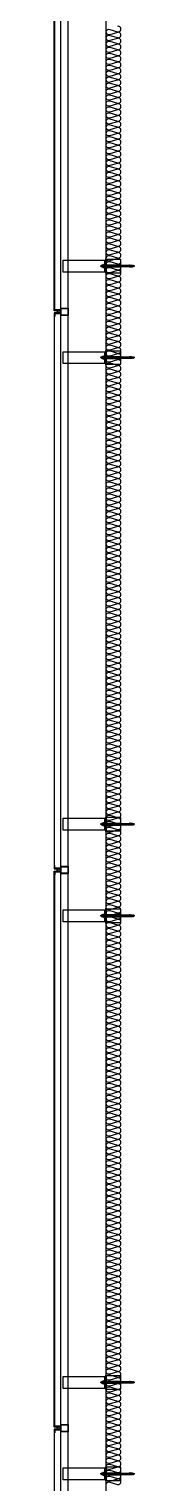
# Model space of a CAD drawing. Header units: millimetres. Extents: x 19868 to 801382, y -4805 to 85279.
# Drawn here: x 117288 to 117832, y 52311 to 62079 of the extents above; entities that cross this region are included whole.
import ezdxf

# ---------------------------------------------------------------- set-up
doc = ezdxf.new("R2010")
doc.units = ezdxf.units.MM
doc.header["$LTSCALE"] = 250
for name, color, linetype in [('A-ETC-8', 8, 'Continuous'), ('A-FIN', 6, 'Continuous'), ('ISL', 251, 'Continuous')]:
    doc.layers.add(name, color=color, linetype=linetype)

# ---------------------------------------------------------------- blocks, each defined once
blk = doc.blocks.new('A$C632c858f')
at = {"layer": 'A-ETC-8'}
blk.add_arc((-2.8, 0), 24, 341.82483, 18.17517, dxfattribs=at)
blk.add_ellipse((34, 0), major_axis=(7.59, 0), ratio=0.987937, dxfattribs=at)
blk = doc.blocks.new('A$Cae507117')
at = {"layer": 'A-ETC-8'}
for points in [[(-50, 0), (-50, -50), (0, -50), (0, 0)], [(-46.8, -3.2), (-46.8, -46.8), (-3.2, -46.8), (-3.2, -3.2)]]:
    blk.add_lwpolyline(points, close=True, dxfattribs=at)
blk = doc.blocks.new('너트 M12')
for p, q in [((-9, 0), (9, 0)), ((-9.5, -9), (-9.5, -0.5)), ((9, -9.5), (-9, -9.5)), ((0, -8.3), (0, -1.2)), ((9.5, -0.5), (9.5, -9))]:
    blk.add_line(p, q)
for centre, start, end in [((-9, -0.5), 90, 180), ((-9, -9), 180, 270), ((9, -0.5), 0, 90), ((9, -9), 270, 0)]:
    blk.add_arc(centre, 0.5, start, end)
at = {"extrusion": (0, 0, -1)}
for centre, major_axis, ratio, start_param, end_param in [((-4.8, -0.9), (-4.75, 0.31), 0.185359, -0.024388, 3.141593), ((4.8, -0.9), (4.75, 0.31), 0.185108, 3.141593, 6.30754), ((-4.8, -8.6), (4.75, 0.31), 0.187111, 0, 3.166211), ((4.8, -8.6), (-4.75, 0.31), 0.185991, 3.117121, 6.283185)]:
    blk.add_ellipse(centre, major_axis=major_axis, ratio=ratio, start_param=start_param, end_param=end_param, dxfattribs=at)
blk = doc.blocks.new('A$C5ebcaad0')
at = {"layer": 'A-ETC-8'}
for p, q in [((-449, -225), (-214, -225)), ((-439, -220.5), (-439, -229.5)), ((-437, -219), (-437.5, -219)), ((-437.5, -231), (-437, -231)), ((-426, -220.5), (-437, -219)), ((-437, -231), (-426, -229.5)), ((-431.6, -219.7), (-431.6, -221.5)), ((-431.6, -228.5), (-431.6, -230.2)), ((-431.1, -222.3), (-429.3, -223.5)), ((-431.1, -227.7), (-429.3, -226.5)), ((-415.6, -218.7), (-430.6, -218.7)), ((-430.6, -231.2), (-415.6, -231.2)), ((-421.1, -224), (-427.7, -224)), ((-421.1, -226), (-427.7, -226)), ((-426, -220.5), (-412, -220.5)), ((-426, -229.5), (-412, -229.5)), ((-420.6, -223.5), (-420.6, -223)), ((-420.6, -227), (-420.6, -226.5)), ((-416.6, -227), (-416.6, -223)), ((-415.6, -218.7), (-412.6, -218.7)), ((-415.6, -231.2), (-412.6, -231.2)), ((-412.6, -218.7), (-412.6, -231.2)), ((-412, -231), (-412, -219)), ((-409, -219), (-412, -219)), ((-412, -231), (-409, -231)), ((-409, -231), (-409, -219)), ((-355, -219), (-409, -219)), ((-409, -231), (-355, -231)), ((-355, -219), (-245.5, -219)), ((-245.5, -231), (-355, -231)), ((-234.2, -229.5), (-224, -229.5)), ((-234, -219), (-225.5, -219)), ((-234, -220.5), (-224, -220.5)), ((-234, -231), (-225.5, -231)), ((-225.5, -231), (-225.5, -219)), ((-224, -220.5), (-225.5, -219)), ((-224, -229.5), (-225.5, -231)), ((-224, -229.5), (-224, -220.5))]:
    blk.add_line(p, q, dxfattribs=at)
for points in [[(-255, -180.5), (-255, -269.5), (-355, -269.5), (-355, -180.5)], [(33.5, -185), (-251.5, -185), (-251.5, -265), (33.5, -265)], [(-251.5, -265), (-245.5, -265), (-245.5, -185), (-251.5, -185)], [(-245.5, -210), (-245.5, -240), (-243.5, -240), (-243.5, -210)]]:
    blk.add_lwpolyline(points, close=True, dxfattribs=at)
blk.add_lwpolyline([(-251.5, -177.5), (-251.5, -272.5, -0.414214), (-252.5, -273.5), (-255, -273.5), (-255, -176.5), (-252.5, -176.5, -0.414214)], format="xyb", close=True, dxfattribs=at)
for centre, radius, start, end in [((-437.5, -220.5), 1.5, 90, 180), ((-437.5, -229.5), 1.5, 180, 270), ((-430.6, -219.7), 1, 90, 180), ((-430.6, -221.5), 1, 180, 236.30993), ((-430.6, -228.5), 1, 123.69007, 180), ((-430.6, -230.2), 1, 180, 270), ((-427.7, -221), 3, 236.30993, 270), ((-427.7, -229), 3, 90, 123.69007), ((-421.1, -223.5), 0.5, 270, 0), ((-421.1, -226.5), 0.5, 0, 90), ((-418.6, -223), 2, 90, 180), ((-418.6, -227), 2, 180, 270), ((-418.6, -223), 2, 0, 90), ((-418.6, -227), 2, 270, 0)]:
    blk.add_arc(centre, radius, start, end, dxfattribs=at)
at = {"layer": 'A-ETC-8', "xscale": -1, "rotation": 90}
blk.add_blockref('너트 M12', (-243.5, -225), dxfattribs=at)

msp = doc.modelspace()

# ---------------------------------------------------------------- linework, layer by layer
at = {"layer": 'A-ETC-8'}
for p, q in [((117333.2, 51528.9, 0), (117333.2, 76146.7)), ((117383.2, 51528.9, 0), (117383.2, 76146.7))]:
    msp.add_line(p, q, dxfattribs=at)
for points in [[(117296.2, 60190.4), (117331.2, 60190.4), (117331.2, 60179.4), (117333.2, 60179.4), (117333.2, 60192.4), (117297.9, 60192.4, 0.226541), (117294.2, 60196.1), (117294.2, 60210.8), (117292.2, 60210.8), (117292.2, 60194.4, -0.414214)], [(117296.2, 60167.4), (117331.2, 60167.4), (117331.2, 60178.4), (117333.2, 60178.4), (117333.2, 60165.4), (117297.9, 60165.4, -0.226541), (117294.2, 60161.8), (117294.2, 60147.1), (117292.2, 60147.1), (117292.2, 60163.4, 0.414214)], [(117296.2, 56440.4), (117331.2, 56440.4), (117331.2, 56429.4), (117333.2, 56429.4), (117333.2, 56442.4), (117297.9, 56442.4, 0.226541), (117294.2, 56446.1), (117294.2, 56460.8), (117292.2, 56460.8), (117292.2, 56444.4, -0.414214)], [(117296.2, 56417.4), (117331.2, 56417.4), (117331.2, 56428.4), (117333.2, 56428.4), (117333.2, 56415.4), (117297.9, 56415.4, -0.226541), (117294.2, 56411.8), (117294.2, 56397.1), (117292.2, 56397.1), (117292.2, 56413.4, 0.414214)], [(117296.2, 52690.4), (117331.2, 52690.4), (117331.2, 52679.4), (117333.2, 52679.4), (117333.2, 52692.4), (117297.9, 52692.4, 0.226541), (117294.2, 52696.1), (117294.2, 52710.8), (117292.2, 52710.8), (117292.2, 52694.4, -0.414214)], [(117296.2, 52667.4), (117331.2, 52667.4), (117331.2, 52678.4), (117333.2, 52678.4), (117333.2, 52665.4), (117297.9, 52665.4, -0.226541), (117294.2, 52661.8), (117294.2, 52647.1), (117292.2, 52647.1), (117292.2, 52663.4, 0.414214)]]:
    msp.add_lwpolyline(points, format="xyb", close=True, dxfattribs=at)
at = {"layer": 'A-FIN'}
for points in [[(117329.2, 60190.4), (117329.2, 60186.4), (117288.2, 60186.4), (117288.2, 63671.4), (117329.2, 63671.4), (117329.2, 63667.4), (117292.2, 63667.4), (117292.2, 60190.4), (117329.2, 60190.4)], [(117329.2, 60167.4), (117329.2, 60171.4), (117288.2, 60171.4), (117288.2, 56436.4), (117329.2, 56436.4), (117329.2, 56440.4), (117292.2, 56440.4), (117292.2, 60167.4), (117329.2, 60167.4)], [(117329.2, 52690.4), (117329.2, 52686.4), (117288.2, 52686.4), (117288.2, 56421.4), (117329.2, 56421.4), (117329.2, 56417.4), (117292.2, 56417.4), (117292.2, 52690.4), (117329.2, 52690.4)], [(117329.2, 52667.4), (117329.2, 52671.4), (117288.2, 52671.4), (117288.2, 51513.9), (117329.2, 51513.9), (117329.2, 51517.9), (117292.2, 51517.9), (117292.2, 52667.4), (117329.2, 52667.4)]]:
    msp.add_lwpolyline(points, close=True, dxfattribs=at)
at = {"layer": 'ISL'}
msp.add_lwpolyline([(117638.2, 51518.9), (117638.2, 76128.9), (117738.2, 76128.9)], dxfattribs=at)
msp.add_lwpolyline([(117638.2, 52299, -0.509267), (117662.4, 52316.6), (117714, 52301.3, 1.372593), (117714, 52336.6), (117662.4, 52321.3, -0.509267), (117638.2, 52339, -0.509267), (117662.4, 52356.6), (117714, 52341.3, 1.372593), (117714, 52376.6), (117662.4, 52361.3, -0.509267), (117638.2, 52379, -0.509267), (117662.4, 52396.6), (117714, 52381.3, 1.372593), (117714, 52416.6), (117662.4, 52401.3, -0.509267), (117638.2, 52419, -0.509267), (117662.4, 52436.6), (117714, 52421.3, 1.372593), (117714, 52456.6), (117662.4, 52441.3, -0.509267), (117638.2, 52459, -0.509267), (117662.4, 52476.6), (117714, 52461.3, 1.372593), (117714, 52496.6), (117662.4, 52481.3, -0.509267), (117638.2, 52499, -0.509267), (117662.4, 52516.6), (117714, 52501.3, 1.372593), (117714, 52536.6), (117662.4, 52521.3, -0.509267), (117638.2, 52539, -0.509267), (117662.4, 52556.6), (117714, 52541.3, 1.372593), (117714, 52576.6), (117662.4, 52561.3, -0.509267), (117638.2, 52579, -0.509267), (117662.4, 52596.6), (117714, 52581.3, 1.372593), (117714, 52616.6), (117662.4, 52601.3, -0.509267), (117638.2, 52619, -0.509267), (117662.4, 52636.6), (117714, 52621.3, 1.372593), (117714, 52656.6), (117662.4, 52641.3, -0.509267), (117638.2, 52659, -0.509267), (117662.4, 52676.6), (117714, 52661.3, 1.372593), (117714, 52696.6), (117662.4, 52681.3, -0.509267), (117638.2, 52699, -0.509267), (117662.4, 52716.6), (117714, 52701.3, 1.372593), (117714, 52736.6), (117662.4, 52721.3, -0.509267), (117638.2, 52739, -0.509267), (117662.4, 52756.6), (117714, 52741.3, 1.372593), (117714, 52776.6), (117662.4, 52761.3, -0.509267), (117638.2, 52779, -0.509267), (117662.4, 52796.6), (117714, 52781.3, 1.372593), (117714, 52816.6), (117662.4, 52801.3, -0.509267), (117638.2, 52819, -0.509267), (117662.4, 52836.6), (117714, 52821.3, 1.372593), (117714, 52856.6), (117662.4, 52841.3, -0.509267), (117638.2, 52859, -0.509267), (117662.4, 52876.6), (117714, 52861.3, 1.372593), (117714, 52896.6), (117662.4, 52881.3, -0.509267), (117638.2, 52899, -0.509267), (117662.4, 52916.6), (117714, 52901.3, 1.372593), (117714, 52936.6), (117662.4, 52921.3, -0.509267), (117638.2, 52939, -0.509267), (117662.4, 52956.6), (117714, 52941.3, 1.372593), (117714, 52976.6), (117662.4, 52961.3, -0.509267), (117638.2, 52979, -0.509267), (117662.4, 52996.6), (117714, 52981.3, 1.372593), (117714, 53016.6), (117662.4, 53001.3, -0.509267), (117638.2, 53019, -0.509267), (117662.4, 53036.6), (117714, 53021.3, 1.372593), (117714, 53056.6), (117662.4, 53041.3, -0.509267), (117638.2, 53059, -0.509267), (117662.4, 53076.6), (117714, 53061.3, 1.372593), (117714, 53096.6), (117662.4, 53081.3, -0.509267), (117638.2, 53099, -0.509267), (117662.4, 53116.6), (117714, 53101.3, 1.372593), (117714, 53136.6), (117662.4, 53121.3, -0.509267), (117638.2, 53139, -0.509267), (117662.4, 53156.6), (117714, 53141.3, 1.372593), (117714, 53176.6), (117662.4, 53161.3, -0.509267), (117638.2, 53179, -0.509267), (117662.4, 53196.6), (117714, 53181.3, 1.372593), (117714, 53216.6), (117662.4, 53201.3, -0.509267), (117638.2, 53219, -0.509267), (117662.4, 53236.6), (117714, 53221.3, 1.372593), (117714, 53256.6), (117662.4, 53241.3, -0.509267), (117638.2, 53259, -0.509267), (117662.4, 53276.6), (117714, 53261.3, 1.372593), (117714, 53296.6), (117662.4, 53281.3, -0.509267), (117638.2, 53299, -0.509267), (117662.4, 53316.6), (117714, 53301.3, 1.372593), (117714, 53336.6), (117662.4, 53321.3, -0.509267), (117638.2, 53339, -0.509267), (117662.4, 53356.6), (117714, 53341.3, 1.372593), (117714, 53376.6), (117662.4, 53361.3, -0.509267), (117638.2, 53379, -0.509267), (117662.4, 53396.6), (117714, 53381.3, 1.372593), (117714, 53416.6), (117662.4, 53401.3, -0.509267), (117638.2, 53419, -0.509267), (117662.4, 53436.6), (117714, 53421.3, 1.372593), (117714, 53456.6), (117662.4, 53441.3, -0.509267), (117638.2, 53459, -0.509267), (117662.4, 53476.6), (117714, 53461.3, 1.372593), (117714, 53496.6), (117662.4, 53481.3, -0.509267), (117638.2, 53499, -0.509267), (117662.4, 53516.6), (117714, 53501.3, 1.372593), (117714, 53536.6), (117662.4, 53521.3, -0.509267), (117638.2, 53539, -0.509267), (117662.4, 53556.6), (117714, 53541.3, 1.372593), (117714, 53576.6), (117662.4, 53561.3, -0.509267), (117638.2, 53579, -0.509267), (117662.4, 53596.6), (117714, 53581.3, 1.372593), (117714, 53616.6), (117662.4, 53601.3, -0.509267), (117638.2, 53619, -0.509267), (117662.4, 53636.6), (117714, 53621.3, 1.372593), (117714, 53656.6), (117662.4, 53641.3, -0.509267), (117638.2, 53659, -0.509267), (117662.4, 53676.6), (117714, 53661.3, 1.372593), (117714, 53696.6), (117662.4, 53681.3, -0.509267), (117638.2, 53699, -0.509267), (117662.4, 53716.6), (117714, 53701.3, 1.372593), (117714, 53736.6), (117662.4, 53721.3, -0.509267), (117638.2, 53739, -0.509267), (117662.4, 53756.6), (117714, 53741.3, 1.372593), (117714, 53776.6), (117662.4, 53761.3, -0.509267), (117638.2, 53779, -0.509267), (117662.4, 53796.6), (117714, 53781.3, 1.372593), (117714, 53816.6), (117662.4, 53801.3, -0.509267), (117638.2, 53819, -0.509267), (117662.4, 53836.6), (117714, 53821.3, 1.372593), (117714, 53856.6), (117662.4, 53841.3, -0.509267), (117638.2, 53859, -0.509267), (117662.4, 53876.6), (117714, 53861.3, 1.372593), (117714, 53896.6), (117662.4, 53881.3, -0.509267), (117638.2, 53899, -0.509267), (117662.4, 53916.6), (117714, 53901.3, 1.372593), (117714, 53936.6), (117662.4, 53921.3, -0.509267), (117638.2, 53939, -0.509267), (117662.4, 53956.6), (117714, 53941.3, 1.372593), (117714, 53976.6), (117662.4, 53961.3, -0.509267), (117638.2, 53979, -0.509267), (117662.4, 53996.6), (117714, 53981.3, 1.372593), (117714, 54016.6), (117662.4, 54001.3, -0.509267), (117638.2, 54019, -0.509267), (117662.4, 54036.6), (117714, 54021.3, 1.372593), (117714, 54056.6), (117662.4, 54041.3, -0.509267), (117638.2, 54059, -0.509267), (117662.4, 54076.6), (117714, 54061.3, 1.372593), (117714, 54096.6), (117662.4, 54081.3, -0.509267), (117638.2, 54099, -0.509267), (117662.4, 54116.6), (117714, 54101.3, 1.372593), (117714, 54136.6), (117662.4, 54121.3, -0.509267), (117638.2, 54139, -0.509267), (117662.4, 54156.6), (117714, 54141.3, 1.372593), (117714, 54176.6), (117662.4, 54161.3, -0.509267), (117638.2, 54179, -0.509267), (117662.4, 54196.6), (117714, 54181.3, 1.372593), (117714, 54216.6), (117662.4, 54201.3, -0.509267), (117638.2, 54219, -0.509267), (117662.4, 54236.6), (117714, 54221.3, 1.372593), (117714, 54256.6), (117662.4, 54241.3, -0.509267), (117638.2, 54259, -0.509267), (117662.4, 54276.6), (117714, 54261.3, 1.372593), (117714, 54296.6), (117662.4, 54281.3, -0.509267), (117638.2, 54299, -0.509267), (117662.4, 54316.6), (117714, 54301.3, 1.372593), (117714, 54336.6), (117662.4, 54321.3, -0.509267), (117638.2, 54339, -0.509267), (117662.4, 54356.6), (117714, 54341.3, 1.372593), (117714, 54376.6), (117662.4, 54361.3, -0.509267), (117638.2, 54379, -0.509267), (117662.4, 54396.6), (117714, 54381.3, 1.372593), (117714, 54416.6), (117662.4, 54401.3, -0.509267), (117638.2, 54419, -0.509267), (117662.4, 54436.6), (117714, 54421.3, 1.372593), (117714, 54456.6), (117662.4, 54441.3, -0.509267), (117638.2, 54459, -0.509267), (117662.4, 54476.6), (117714, 54461.3, 1.372593), (117714, 54496.6), (117662.4, 54481.3, -0.509267), (117638.2, 54499, -0.509267), (117662.4, 54516.6), (117714, 54501.3, 1.372593), (117714, 54536.6), (117662.4, 54521.3, -0.509267), (117638.2, 54539, -0.509267), (117662.4, 54556.6), (117714, 54541.3, 1.372593), (117714, 54576.6), (117662.4, 54561.3, -0.509267), (117638.2, 54579, -0.509267), (117662.4, 54596.6), (117714, 54581.3, 1.372593), (117714, 54616.6), (117662.4, 54601.3, -0.509267), (117638.2, 54619, -0.509267), (117662.4, 54636.6), (117714, 54621.3, 1.372593), (117714, 54656.6), (117662.4, 54641.3, -0.509267), (117638.2, 54659, -0.509267), (117662.4, 54676.6), (117714, 54661.3, 1.372593), (117714, 54696.6), (117662.4, 54681.3, -0.509267), (117638.2, 54699, -0.509267), (117662.4, 54716.6), (117714, 54701.3, 1.372593), (117714, 54736.6), (117662.4, 54721.3, -0.509267), (117638.2, 54739, -0.509267), (117662.4, 54756.6), (117714, 54741.3, 1.372593), (117714, 54776.6), (117662.4, 54761.3, -0.509267), (117638.2, 54779, -0.509267), (117662.4, 54796.6), (117714, 54781.3, 1.372593), (117714, 54816.6), (117662.4, 54801.3, -0.509267), (117638.2, 54819, -0.509267), (117662.4, 54836.6), (117714, 54821.3, 1.372593), (117714, 54856.6), (117662.4, 54841.3, -0.509267), (117638.2, 54859, -0.509267), (117662.4, 54876.6), (117714, 54861.3, 1.372593), (117714, 54896.6), (117662.4, 54881.3, -0.509267), (117638.2, 54899, -0.509267), (117662.4, 54916.6), (117714, 54901.3, 1.372593), (117714, 54936.6), (117662.4, 54921.3, -0.509267), (117638.2, 54939, -0.509267), (117662.4, 54956.6), (117714, 54941.3, 1.372593), (117714, 54976.6), (117662.4, 54961.3, -0.509267), (117638.2, 54979, -0.509267), (117662.4, 54996.6), (117714, 54981.3, 1.372593), (117714, 55016.6), (117662.4, 55001.3, -0.509267), (117638.2, 55019, -0.509267), (117662.4, 55036.6), (117714, 55021.3, 1.372593), (117714, 55056.6), (117662.4, 55041.3, -0.509267), (117638.2, 55059, -0.509267), (117662.4, 55076.6), (117714, 55061.3, 1.372593), (117714, 55096.6), (117662.4, 55081.3, -0.509267), (117638.2, 55099, -0.509267), (117662.4, 55116.6), (117714, 55101.3, 1.372593), (117714, 55136.6), (117662.4, 55121.3, -0.509267), (117638.2, 55139, -0.509267), (117662.4, 55156.6), (117714, 55141.3, 1.372593), (117714, 55176.6), (117662.4, 55161.3, -0.509267), (117638.2, 55179, -0.509267), (117662.4, 55196.6), (117714, 55181.3, 1.372593), (117714, 55216.6), (117662.4, 55201.3, -0.509267), (117638.2, 55219, -0.509267), (117662.4, 55236.6), (117714, 55221.3, 1.372593), (117714, 55256.6), (117662.4, 55241.3, -0.509267), (117638.2, 55259, -0.509267), (117662.4, 55276.6), (117714, 55261.3, 1.372593), (117714, 55296.6), (117662.4, 55281.3, -0.509267), (117638.2, 55299, -0.509267), (117662.4, 55316.6), (117714, 55301.3, 1.372593), (117714, 55336.6), (117662.4, 55321.3, -0.509267), (117638.2, 55339, -0.509267), (117662.4, 55356.6), (117714, 55341.3, 1.372593), (117714, 55376.6), (117662.4, 55361.3, -0.509267), (117638.2, 55379, -0.509267), (117662.4, 55396.6), (117714, 55381.3, 1.372593), (117714, 55416.6), (117662.4, 55401.3, -0.509267), (117638.2, 55419, -0.509267), (117662.4, 55436.6), (117714, 55421.3, 1.372593), (117714, 55456.6), (117662.4, 55441.3, -0.509267), (117638.2, 55459, -0.509267), (117662.4, 55476.6), (117714, 55461.3, 1.372593), (117714, 55496.6), (117662.4, 55481.3, -0.509267), (117638.2, 55499, -0.509267), (117662.4, 55516.6), (117714, 55501.3, 1.372593), (117714, 55536.6), (117662.4, 55521.3, -0.509267), (117638.2, 55539, -0.509267), (117662.4, 55556.6), (117714, 55541.3, 1.372593), (117714, 55576.6), (117662.4, 55561.3, -0.509267), (117638.2, 55579, -0.509267), (117662.4, 55596.6), (117714, 55581.3, 1.372593), (117714, 55616.6), (117662.4, 55601.3, -0.509267), (117638.2, 55619, -0.509267), (117662.4, 55636.6), (117714, 55621.3, 1.372593), (117714, 55656.6), (117662.4, 55641.3, -0.509267), (117638.2, 55659, -0.509267), (117662.4, 55676.6), (117714, 55661.3, 1.372593), (117714, 55696.6), (117662.4, 55681.3, -0.509267), (117638.2, 55699, -0.509267), (117662.4, 55716.6), (117714, 55701.3, 1.372593), (117714, 55736.6), (117662.4, 55721.3, -0.509267), (117638.2, 55739, -0.509267), (117662.4, 55756.6), (117714, 55741.3, 1.372593), (117714, 55776.6), (117662.4, 55761.3, -0.509267), (117638.2, 55779, -0.509267), (117662.4, 55796.6), (117714, 55781.3, 1.372593), (117714, 55816.6), (117662.4, 55801.3, -0.509267), (117638.2, 55819, -0.509267), (117662.4, 55836.6), (117714, 55821.3, 1.372593), (117714, 55856.6), (117662.4, 55841.3, -0.509267), (117638.2, 55859, -0.509267), (117662.4, 55876.6), (117714, 55861.3, 1.372593), (117714, 55896.6), (117662.4, 55881.3, -0.509267), (117638.2, 55899, -0.509267), (117662.4, 55916.6), (117714, 55901.3, 1.372593), (117714, 55936.6), (117662.4, 55921.3, -0.509267), (117638.2, 55939, -0.509267), (117662.4, 55956.6), (117714, 55941.3, 1.372593), (117714, 55976.6), (117662.4, 55961.3, -0.509267), (117638.2, 55979, -0.509267), (117662.4, 55996.6), (117714, 55981.3, 1.372593), (117714, 56016.6), (117662.4, 56001.3, -0.509267), (117638.2, 56019, -0.509267), (117662.4, 56036.6), (117714, 56021.3, 1.372593), (117714, 56056.6), (117662.4, 56041.3, -0.509267), (117638.2, 56059, -0.509267), (117662.4, 56076.6), (117714, 56061.3, 1.372593), (117714, 56096.6), (117662.4, 56081.3, -0.509267), (117638.2, 56099, -0.509267), (117662.4, 56116.6), (117714, 56101.3, 1.372593), (117714, 56136.6), (117662.4, 56121.3, -0.509267), (117638.2, 56139, -0.509267), (117662.4, 56156.6), (117714, 56141.3, 1.372593), (117714, 56176.6), (117662.4, 56161.3, -0.509267), (117638.2, 56179, -0.509267), (117662.4, 56196.6), (117714, 56181.3, 1.372593), (117714, 56216.6), (117662.4, 56201.3, -0.509267), (117638.2, 56219, -0.509267), (117662.4, 56236.6), (117714, 56221.3, 1.372593), (117714, 56256.6), (117662.4, 56241.3, -0.509267), (117638.2, 56259, -0.509267), (117662.4, 56276.6), (117714, 56261.3, 1.372593), (117714, 56296.6), (117662.4, 56281.3, -0.509267), (117638.2, 56299, -0.509267), (117662.4, 56316.6), (117714, 56301.3, 1.372593), (117714, 56336.6), (117662.4, 56321.3, -0.509267), (117638.2, 56339, -0.509267), (117662.4, 56356.6), (117714, 56341.3, 1.372593), (117714, 56376.6), (117662.4, 56361.3, -0.509267), (117638.2, 56379, -0.509267), (117662.4, 56396.6), (117714, 56381.3, 1.372593), (117714, 56416.6), (117662.4, 56401.3, -0.509267), (117638.2, 56419, -0.509267), (117662.4, 56436.6), (117714, 56421.3, 1.372593), (117714, 56456.6), (117662.4, 56441.3, -0.509267), (117638.2, 56459, -0.509267), (117662.4, 56476.6), (117714, 56461.3, 1.372593), (117714, 56496.6), (117662.4, 56481.3, -0.509267), (117638.2, 56499, -0.509267), (117662.4, 56516.6), (117714, 56501.3, 1.372593), (117714, 56536.6), (117662.4, 56521.3, -0.509267), (117638.2, 56539, -0.509267), (117662.4, 56556.6), (117714, 56541.3, 1.372593), (117714, 56576.6), (117662.4, 56561.3, -0.509267), (117638.2, 56579, -0.509267), (117662.4, 56596.6), (117714, 56581.3, 1.372593), (117714, 56616.6), (117662.4, 56601.3, -0.509267), (117638.2, 56619, -0.509267), (117662.4, 56636.6), (117714, 56621.3, 1.372593), (117714, 56656.6), (117662.4, 56641.3, -0.509267), (117638.2, 56659, -0.509267), (117662.4, 56676.6), (117714, 56661.3, 1.372593), (117714, 56696.6), (117662.4, 56681.3, -0.509267), (117638.2, 56699, -0.509267), (117662.4, 56716.6), (117714, 56701.3, 1.372593), (117714, 56736.6), (117662.4, 56721.3, -0.509267), (117638.2, 56739, -0.509267), (117662.4, 56756.6), (117714, 56741.3, 1.372593), (117714, 56776.6), (117662.4, 56761.3, -0.509267), (117638.2, 56779, -0.509267), (117662.4, 56796.6), (117714, 56781.3, 1.372593), (117714, 56816.6), (117662.4, 56801.3, -0.509267), (117638.2, 56819, -0.509267), (117662.4, 56836.6), (117714, 56821.3, 1.372593), (117714, 56856.6), (117662.4, 56841.3, -0.509267), (117638.2, 56859, -0.509267), (117662.4, 56876.6), (117714, 56861.3, 1.372593), (117714, 56896.6), (117662.4, 56881.3, -0.509267), (117638.2, 56899, -0.509267), (117662.4, 56916.6), (117714, 56901.3, 1.372593), (117714, 56936.6), (117662.4, 56921.3, -0.509267), (117638.2, 56939, -0.509267), (117662.4, 56956.6), (117714, 56941.3, 1.372593), (117714, 56976.6), (117662.4, 56961.3, -0.509267), (117638.2, 56979, -0.509267), (117662.4, 56996.6), (117714, 56981.3, 1.372593), (117714, 57016.6), (117662.4, 57001.3, -0.509267), (117638.2, 57019, -0.509267), (117662.4, 57036.6), (117714, 57021.3, 1.372593), (117714, 57056.6), (117662.4, 57041.3, -0.509267), (117638.2, 57059, -0.509267), (117662.4, 57076.6), (117714, 57061.3, 1.372593), (117714, 57096.6), (117662.4, 57081.3, -0.509267), (117638.2, 57099, -0.509267), (117662.4, 57116.6), (117714, 57101.3, 1.372593), (117714, 57136.6), (117662.4, 57121.3, -0.509267), (117638.2, 57139, -0.509267), (117662.4, 57156.6), (117714, 57141.3, 1.372593), (117714, 57176.6), (117662.4, 57161.3, -0.509267), (117638.2, 57179, -0.509267), (117662.4, 57196.6), (117714, 57181.3, 1.372593), (117714, 57216.6), (117662.4, 57201.3, -0.509267), (117638.2, 57219, -0.509267), (117662.4, 57236.6), (117714, 57221.3, 1.372593), (117714, 57256.6), (117662.4, 57241.3, -0.509267), (117638.2, 57259, -0.509267), (117662.4, 57276.6), (117714, 57261.3, 1.372593), (117714, 57296.6), (117662.4, 57281.3, -0.509267), (117638.2, 57299, -0.509267), (117662.4, 57316.6), (117714, 57301.3, 1.372593), (117714, 57336.6), (117662.4, 57321.3, -0.509267), (117638.2, 57339, -0.509267), (117662.4, 57356.6), (117714, 57341.3, 1.372593), (117714, 57376.6), (117662.4, 57361.3, -0.509267), (117638.2, 57379, -0.509267), (117662.4, 57396.6), (117714, 57381.3, 1.372593), (117714, 57416.6), (117662.4, 57401.3, -0.509267), (117638.2, 57419, -0.509267), (117662.4, 57436.6), (117714, 57421.3, 1.372593), (117714, 57456.6), (117662.4, 57441.3, -0.509267), (117638.2, 57459, -0.509267), (117662.4, 57476.6), (117714, 57461.3, 1.372593), (117714, 57496.6), (117662.4, 57481.3, -0.509267), (117638.2, 57499, -0.509267), (117662.4, 57516.6), (117714, 57501.3, 1.372593), (117714, 57536.6), (117662.4, 57521.3, -0.509267), (117638.2, 57539, -0.509267), (117662.4, 57556.6), (117714, 57541.3, 1.372593), (117714, 57576.6), (117662.4, 57561.3, -0.509267), (117638.2, 57579, -0.509267), (117662.4, 57596.6), (117714, 57581.3, 1.372593), (117714, 57616.6), (117662.4, 57601.3, -0.509267), (117638.2, 57619, -0.509267), (117662.4, 57636.6), (117714, 57621.3, 1.372593), (117714, 57656.6), (117662.4, 57641.3, -0.509267), (117638.2, 57659, -0.509267), (117662.4, 57676.6), (117714, 57661.3, 1.372593), (117714, 57696.6), (117662.4, 57681.3, -0.509267), (117638.2, 57699, -0.509267), (117662.4, 57716.6), (117714, 57701.3, 1.372593), (117714, 57736.6), (117662.4, 57721.3, -0.509267), (117638.2, 57739, -0.509267), (117662.4, 57756.6), (117714, 57741.3, 1.372593), (117714, 57776.6), (117662.4, 57761.3, -0.509267), (117638.2, 57779, -0.509267), (117662.4, 57796.6), (117714, 57781.3, 1.372593), (117714, 57816.6), (117662.4, 57801.3, -0.509267), (117638.2, 57819, -0.509267), (117662.4, 57836.6), (117714, 57821.3, 1.372593), (117714, 57856.6), (117662.4, 57841.3, -0.509267), (117638.2, 57859, -0.509267), (117662.4, 57876.6), (117714, 57861.3, 1.372593), (117714, 57896.6), (117662.4, 57881.3, -0.509267), (117638.2, 57899, -0.509267), (117662.4, 57916.6), (117714, 57901.3, 1.372593), (117714, 57936.6), (117662.4, 57921.3, -0.509267), (117638.2, 57939, -0.509267), (117662.4, 57956.6), (117714, 57941.3, 1.372593), (117714, 57976.6), (117662.4, 57961.3, -0.509267), (117638.2, 57979, -0.509267), (117662.4, 57996.6), (117714, 57981.3, 1.372593), (117714, 58016.6), (117662.4, 58001.3, -0.509267), (117638.2, 58019, -0.509267), (117662.4, 58036.6), (117714, 58021.3, 1.372593), (117714, 58056.6), (117662.4, 58041.3, -0.509267), (117638.2, 58059, -0.509267), (117662.4, 58076.6), (117714, 58061.3, 1.372593), (117714, 58096.6), (117662.4, 58081.3, -0.509267), (117638.2, 58099, -0.509267), (117662.4, 58116.6), (117714, 58101.3, 1.372593), (117714, 58136.6), (117662.4, 58121.3, -0.509267), (117638.2, 58139, -0.509267), (117662.4, 58156.6), (117714, 58141.3, 1.372593), (117714, 58176.6), (117662.4, 58161.3, -0.509267), (117638.2, 58179, -0.509267), (117662.4, 58196.6), (117714, 58181.3, 1.372593), (117714, 58216.6), (117662.4, 58201.3, -0.509267), (117638.2, 58219, -0.509267), (117662.4, 58236.6), (117714, 58221.3, 1.372593), (117714, 58256.6), (117662.4, 58241.3, -0.509267), (117638.2, 58259, -0.509267), (117662.4, 58276.6), (117714, 58261.3, 1.372593), (117714, 58296.6), (117662.4, 58281.3, -0.509267), (117638.2, 58299, -0.509267), (117662.4, 58316.6), (117714, 58301.3, 1.372593), (117714, 58336.6), (117662.4, 58321.3, -0.509267), (117638.2, 58339, -0.509267), (117662.4, 58356.6), (117714, 58341.3, 1.372593), (117714, 58376.6), (117662.4, 58361.3, -0.509267), (117638.2, 58379, -0.509267), (117662.4, 58396.6), (117714, 58381.3, 1.372593), (117714, 58416.6), (117662.4, 58401.3, -0.509267), (117638.2, 58419, -0.509267), (117662.4, 58436.6), (117714, 58421.3, 1.372593), (117714, 58456.6), (117662.4, 58441.3, -0.509267), (117638.2, 58459, -0.509267), (117662.4, 58476.6), (117714, 58461.3, 1.372593), (117714, 58496.6), (117662.4, 58481.3, -0.509267), (117638.2, 58499, -0.509267), (117662.4, 58516.6), (117714, 58501.3, 1.372593), (117714, 58536.6), (117662.4, 58521.3, -0.509267), (117638.2, 58539, -0.509267), (117662.4, 58556.6), (117714, 58541.3, 1.372593), (117714, 58576.6), (117662.4, 58561.3, -0.509267), (117638.2, 58579, -0.509267), (117662.4, 58596.6), (117714, 58581.3, 1.372593), (117714, 58616.6), (117662.4, 58601.3, -0.509267), (117638.2, 58619, -0.509267), (117662.4, 58636.6), (117714, 58621.3, 1.372593), (117714, 58656.6), (117662.4, 58641.3, -0.509267), (117638.2, 58659, -0.509267), (117662.4, 58676.6), (117714, 58661.3, 1.372593), (117714, 58696.6), (117662.4, 58681.3, -0.509267), (117638.2, 58699, -0.509267), (117662.4, 58716.6), (117714, 58701.3, 1.372593), (117714, 58736.6), (117662.4, 58721.3, -0.509267), (117638.2, 58739, -0.509267), (117662.4, 58756.6), (117714, 58741.3, 1.372593), (117714, 58776.6), (117662.4, 58761.3, -0.509267), (117638.2, 58779, -0.509267), (117662.4, 58796.6), (117714, 58781.3, 1.372593), (117714, 58816.6), (117662.4, 58801.3, -0.509267), (117638.2, 58819, -0.509267), (117662.4, 58836.6), (117714, 58821.3, 1.372593), (117714, 58856.6), (117662.4, 58841.3, -0.509267), (117638.2, 58859, -0.509267), (117662.4, 58876.6), (117714, 58861.3, 1.372593), (117714, 58896.6), (117662.4, 58881.3, -0.509267), (117638.2, 58899, -0.509267), (117662.4, 58916.6), (117714, 58901.3, 1.372593), (117714, 58936.6), (117662.4, 58921.3, -0.509267), (117638.2, 58939, -0.509267), (117662.4, 58956.6), (117714, 58941.3, 1.372593), (117714, 58976.6), (117662.4, 58961.3, -0.509267), (117638.2, 58979, -0.509267), (117662.4, 58996.6), (117714, 58981.3, 1.372593), (117714, 59016.6), (117662.4, 59001.3, -0.509267), (117638.2, 59019, -0.509267), (117662.4, 59036.6), (117714, 59021.3, 1.372593), (117714, 59056.6), (117662.4, 59041.3, -0.509267), (117638.2, 59059, -0.509267), (117662.4, 59076.6), (117714, 59061.3, 1.372593), (117714, 59096.6), (117662.4, 59081.3, -0.509267), (117638.2, 59099, -0.509267), (117662.4, 59116.6), (117714, 59101.3, 1.372593), (117714, 59136.6), (117662.4, 59121.3, -0.509267), (117638.2, 59139, -0.509267), (117662.4, 59156.6), (117714, 59141.3, 1.372593), (117714, 59176.6), (117662.4, 59161.3, -0.509267), (117638.2, 59179, -0.509267), (117662.4, 59196.6), (117714, 59181.3, 1.372593), (117714, 59216.6), (117662.4, 59201.3, -0.509267), (117638.2, 59219, -0.509267), (117662.4, 59236.6), (117714, 59221.3, 1.372593), (117714, 59256.6), (117662.4, 59241.3, -0.509267), (117638.2, 59259, -0.509267), (117662.4, 59276.6), (117714, 59261.3, 1.372593), (117714, 59296.6), (117662.4, 59281.3, -0.509267), (117638.2, 59299, -0.509267), (117662.4, 59316.6), (117714, 59301.3, 1.372593), (117714, 59336.6), (117662.4, 59321.3, -0.509267), (117638.2, 59339, -0.509267), (117662.4, 59356.6), (117714, 59341.3, 1.372593), (117714, 59376.6), (117662.4, 59361.3, -0.509267), (117638.2, 59379, -0.509267), (117662.4, 59396.6), (117714, 59381.3, 1.372593), (117714, 59416.6), (117662.4, 59401.3, -0.509267), (117638.2, 59419, -0.509267), (117662.4, 59436.6), (117714, 59421.3, 1.372593), (117714, 59456.6), (117662.4, 59441.3, -0.509267), (117638.2, 59459, -0.509267), (117662.4, 59476.6), (117714, 59461.3, 1.372593), (117714, 59496.6), (117662.4, 59481.3, -0.509267), (117638.2, 59499, -0.509267), (117662.4, 59516.6), (117714, 59501.3, 1.372593), (117714, 59536.6), (117662.4, 59521.3, -0.509267), (117638.2, 59539, -0.509267), (117662.4, 59556.6), (117714, 59541.3, 1.372593), (117714, 59576.6), (117662.4, 59561.3, -0.509267), (117638.2, 59579, -0.509267), (117662.4, 59596.6), (117714, 59581.3, 1.372593), (117714, 59616.6), (117662.4, 59601.3, -0.509267), (117638.2, 59619, -0.509267), (117662.4, 59636.6), (117714, 59621.3, 1.372593), (117714, 59656.6), (117662.4, 59641.3, -0.509267), (117638.2, 59659, -0.509267), (117662.4, 59676.6), (117714, 59661.3, 1.372593), (117714, 59696.6), (117662.4, 59681.3, -0.509267), (117638.2, 59699, -0.509267), (117662.4, 59716.6), (117714, 59701.3, 1.372593), (117714, 59736.6), (117662.4, 59721.3, -0.509267), (117638.2, 59739, -0.509267), (117662.4, 59756.6), (117714, 59741.3, 1.372593), (117714, 59776.6), (117662.4, 59761.3, -0.509267), (117638.2, 59779, -0.509267), (117662.4, 59796.6), (117714, 59781.3, 1.372593), (117714, 59816.6), (117662.4, 59801.3, -0.509267), (117638.2, 59819, -0.509267), (117662.4, 59836.6), (117714, 59821.3, 1.372593), (117714, 59856.6), (117662.4, 59841.3, -0.509267), (117638.2, 59859, -0.509267), (117662.4, 59876.6), (117714, 59861.3, 1.372593), (117714, 59896.6), (117662.4, 59881.3, -0.509267), (117638.2, 59899, -0.509267), (117662.4, 59916.6), (117714, 59901.3, 1.372593), (117714, 59936.6), (117662.4, 59921.3, -0.509267), (117638.2, 59939, -0.509267), (117662.4, 59956.6), (117714, 59941.3, 1.372593), (117714, 59976.6), (117662.4, 59961.3, -0.509267), (117638.2, 59979, -0.509267), (117662.4, 59996.6), (117714, 59981.3, 1.372593), (117714, 60016.6), (117662.4, 60001.3, -0.509267), (117638.2, 60019, -0.509267), (117662.4, 60036.6), (117714, 60021.3, 1.372593), (117714, 60056.6), (117662.4, 60041.3, -0.509267), (117638.2, 60059, -0.509267), (117662.4, 60076.6), (117714, 60061.3, 1.372593), (117714, 60096.6), (117662.4, 60081.3, -0.509267), (117638.2, 60099, -0.509267), (117662.4, 60116.6), (117714, 60101.3, 1.372593), (117714, 60136.6), (117662.4, 60121.3, -0.509267), (117638.2, 60139, -0.509267), (117662.4, 60156.6), (117714, 60141.3, 1.372593), (117714, 60176.6), (117662.4, 60161.3, -0.509267), (117638.2, 60179, -0.509267), (117662.4, 60196.6), (117714, 60181.3, 1.372593), (117714, 60216.6), (117662.4, 60201.3, -0.509267), (117638.2, 60219, -0.509267), (117662.4, 60236.6), (117714, 60221.3, 1.372593), (117714, 60256.6), (117662.4, 60241.3, -0.509267), (117638.2, 60259, -0.509267), (117662.4, 60276.6), (117714, 60261.3, 1.372593), (117714, 60296.6), (117662.4, 60281.3, -0.509267), (117638.2, 60299, -0.509267), (117662.4, 60316.6), (117714, 60301.3, 1.372593), (117714, 60336.6), (117662.4, 60321.3, -0.509267), (117638.2, 60339, -0.509267), (117662.4, 60356.6), (117714, 60341.3, 1.372593), (117714, 60376.6), (117662.4, 60361.3, -0.509267), (117638.2, 60379, -0.509267), (117662.4, 60396.6), (117714, 60381.3, 1.372593), (117714, 60416.6), (117662.4, 60401.3, -0.509267), (117638.2, 60419, -0.509267), (117662.4, 60436.6), (117714, 60421.3, 1.372593), (117714, 60456.6), (117662.4, 60441.3, -0.509267), (117638.2, 60459, -0.509267), (117662.4, 60476.6), (117714, 60461.3, 1.372593), (117714, 60496.6), (117662.4, 60481.3, -0.509267), (117638.2, 60499, -0.509267), (117662.4, 60516.6), (117714, 60501.3, 1.372593), (117714, 60536.6), (117662.4, 60521.3, -0.509267), (117638.2, 60539, -0.509267), (117662.4, 60556.6), (117714, 60541.3, 1.372593), (117714, 60576.6), (117662.4, 60561.3, -0.509267), (117638.2, 60579, -0.509267), (117662.4, 60596.6), (117714, 60581.3, 1.372593), (117714, 60616.6), (117662.4, 60601.3, -0.509267), (117638.2, 60619, -0.509267), (117662.4, 60636.6), (117714, 60621.3, 1.372593), (117714, 60656.6), (117662.4, 60641.3, -0.509267), (117638.2, 60659, -0.509267), (117662.4, 60676.6), (117714, 60661.3, 1.372593), (117714, 60696.6), (117662.4, 60681.3, -0.509267), (117638.2, 60699, -0.509267), (117662.4, 60716.6), (117714, 60701.3, 1.372593), (117714, 60736.6), (117662.4, 60721.3, -0.509267), (117638.2, 60739, -0.509267), (117662.4, 60756.6), (117714, 60741.3, 1.372593), (117714, 60776.6), (117662.4, 60761.3, -0.509267), (117638.2, 60779, -0.509267), (117662.4, 60796.6), (117714, 60781.3, 1.372593), (117714, 60816.6), (117662.4, 60801.3, -0.509267), (117638.2, 60819, -0.509267), (117662.4, 60836.6), (117714, 60821.3, 1.372593), (117714, 60856.6), (117662.4, 60841.3, -0.509267), (117638.2, 60859, -0.509267), (117662.4, 60876.6), (117714, 60861.3, 1.372593), (117714, 60896.6), (117662.4, 60881.3, -0.509267), (117638.2, 60899, -0.509267), (117662.4, 60916.6), (117714, 60901.3, 1.372593), (117714, 60936.6), (117662.4, 60921.3, -0.509267), (117638.2, 60939, -0.509267), (117662.4, 60956.6), (117714, 60941.3, 1.372593), (117714, 60976.6), (117662.4, 60961.3, -0.509267), (117638.2, 60979, -0.509267), (117662.4, 60996.6), (117714, 60981.3, 1.372593), (117714, 61016.6), (117662.4, 61001.3, -0.509267), (117638.2, 61019, -0.509267), (117662.4, 61036.6), (117714, 61021.3, 1.372593), (117714, 61056.6), (117662.4, 61041.3, -0.509267), (117638.2, 61059, -0.509267), (117662.4, 61076.6), (117714, 61061.3, 1.372593), (117714, 61096.6), (117662.4, 61081.3, -0.509267), (117638.2, 61099, -0.509267), (117662.4, 61116.6), (117714, 61101.3, 1.372593), (117714, 61136.6), (117662.4, 61121.3, -0.509267), (117638.2, 61139, -0.509267), (117662.4, 61156.6), (117714, 61141.3, 1.372593), (117714, 61176.6), (117662.4, 61161.3, -0.509267), (117638.2, 61179, -0.509267), (117662.4, 61196.6), (117714, 61181.3, 1.372593), (117714, 61216.6), (117662.4, 61201.3, -0.509267), (117638.2, 61219, -0.509267), (117662.4, 61236.6), (117714, 61221.3, 1.372593), (117714, 61256.6), (117662.4, 61241.3, -0.509267), (117638.2, 61259, -0.509267), (117662.4, 61276.6), (117714, 61261.3, 1.372593), (117714, 61296.6), (117662.4, 61281.3, -0.509267), (117638.2, 61299, -0.509267), (117662.4, 61316.6), (117714, 61301.3, 1.372593), (117714, 61336.6), (117662.4, 61321.3, -0.509267), (117638.2, 61339, -0.509267), (117662.4, 61356.6), (117714, 61341.3, 1.372593), (117714, 61376.6), (117662.4, 61361.3, -0.509267), (117638.2, 61379, -0.509267), (117662.4, 61396.6), (117714, 61381.3, 1.372593), (117714, 61416.6), (117662.4, 61401.3, -0.509267), (117638.2, 61419, -0.509267), (117662.4, 61436.6), (117714, 61421.3, 1.372593), (117714, 61456.6), (117662.4, 61441.3, -0.509267), (117638.2, 61459, -0.509267), (117662.4, 61476.6), (117714, 61461.3, 1.372593), (117714, 61496.6), (117662.4, 61481.3, -0.509267), (117638.2, 61499, -0.509267), (117662.4, 61516.6), (117714, 61501.3, 1.372593), (117714, 61536.6), (117662.4, 61521.3, -0.509267), (117638.2, 61539, -0.509267), (117662.4, 61556.6), (117714, 61541.3, 1.372593), (117714, 61576.6), (117662.4, 61561.3, -0.509267), (117638.2, 61579, -0.509267), (117662.4, 61596.6), (117714, 61581.3, 1.372593), (117714, 61616.6), (117662.4, 61601.3, -0.509267), (117638.2, 61619, -0.509267), (117662.4, 61636.6), (117714, 61621.3, 1.372593), (117714, 61656.6), (117662.4, 61641.3, -0.509267), (117638.2, 61659, -0.509267), (117662.4, 61676.6), (117714, 61661.3, 1.372593), (117714, 61696.6), (117662.4, 61681.3, -0.509267), (117638.2, 61699, -0.509267), (117662.4, 61716.6), (117714, 61701.3, 1.372593), (117714, 61736.6), (117662.4, 61721.3, -0.509267), (117638.2, 61739, -0.509267), (117662.4, 61756.6), (117714, 61741.3, 1.372593), (117714, 61776.6), (117662.4, 61761.3, -0.509267), (117638.2, 61779, -0.509267), (117662.4, 61796.6), (117714, 61781.3, 1.372593), (117714, 61816.6), (117662.4, 61801.3, -0.509267), (117638.2, 61819, -0.509267), (117662.4, 61836.6), (117714, 61821.3, 1.372593), (117714, 61856.6), (117662.4, 61841.3, -0.509267), (117638.2, 61859, -0.509267), (117662.4, 61876.6), (117714, 61861.3, 1.372593), (117714, 61896.6), (117662.4, 61881.3, -0.509267), (117638.2, 61899, -0.509267), (117662.4, 61916.6), (117714, 61901.3, 1.372593), (117714, 61936.6), (117662.4, 61921.3, -0.509267), (117638.2, 61939, -0.509267), (117662.4, 61956.6), (117714, 61941.3, 1.372593), (117714, 61976.6), (117662.4, 61961.3, -0.509267), (117638.2, 61979, -0.509267), (117662.4, 61996.6), (117714, 61981.3, 1.372593), (117714, 62016.6), (117662.4, 62001.3, -0.509267), (117638.2, 62019, -0.509267), (117662.4, 62036.6), (117714, 62021.3, 1.372593), (117714, 62056.6), (117662.4, 62041.3, -0.509267), (117638.2, 62059, -0.509267), (117662.4, 62076.6), (117714, 62061.3, 1.372593), (117714, 62096.6)], format="xyb", dxfattribs=at)

# ---------------------------------------------------------------- block references
at = {"layer": 'A-ETC-8', "xscale": -1}
for p in [(117383.2, 60711.4), (117383.2, 60096.4), (117383.2, 56961.4), (117383.2, 56346.4), (117383.2, 53211.4), (117383.2, 52596.4)]:
    msp.add_blockref('A$C5ebcaad0', p, dxfattribs=at)
at = {"layer": 'A-ETC-8'}
for p in [(117288.2, 60178.9), (117288.2, 56428.9)]:
    msp.add_blockref('A$C632c858f', p, dxfattribs=at)
at = {"layer": 'A-ETC-8', "xscale": -1, "rotation": 180}
for name, p in [('A$Cae507117', (117383.2, 60153.9)), ('A$Cae507117', (117383.2, 56403.9)), ('A$C632c858f', (117288.2, 52678.9)), ('A$Cae507117', (117383.2, 52653.9))]:
    msp.add_blockref(name, p, dxfattribs=at)

doc.saveas('drawing.dxf')
